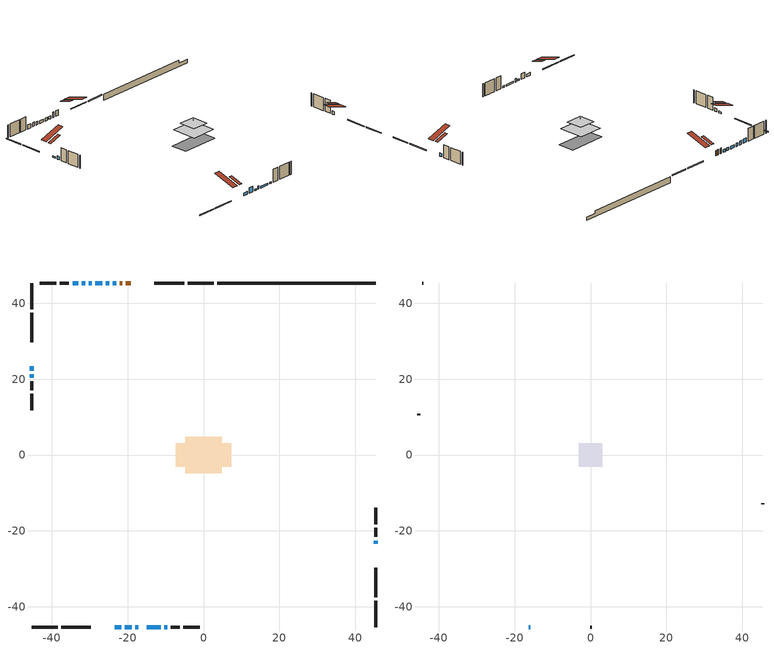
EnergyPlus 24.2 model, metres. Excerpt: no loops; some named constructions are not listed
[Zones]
conditioned space
 floor adiabatic (AdiabaticFloorConstruction): -4.77,-4.77 -4.77,4.77 4.77,4.77 4.77,-4.77 z3.24
 floor foundation (Slab1 construction): -7.31,-3.11 -7.31,3.11 7.31,3.11 7.31,-3.11 z-1.49
 wall outside (RimJoist1 construction): 2.7,45.33 -4.18,45.33 / -45.33,-45.33 -38.45,-45.33 / -45.33,45.33 -45.33,38.45 / 45.33,-45.33 45.33,-38.45 z0.8:1.1
 wall outside (RimJoist2 construction): -5.11,45.33 -12.93,45.33 / -37.52,-45.33 -29.7,-45.33 / -45.33,37.52 -45.33,29.7 / 45.33,-37.52 45.33,-29.7 z0.8:1.1
 wall outside (AdiabaticWallConstruction 1): -19.17,45.33 -20.47,45.33 / -21.39,45.33 -22.04,45.33 z0.8:2.83
 wall outside (AdiabaticWallConstruction): 45.33,-23.45 45.33,-22.54 / -45.33,21.3 -45.33,20.39 / -29.44,45.33 -30.22,45.33 z0.8:2.02; -22.97,45.33 -23.89,45.33 / -23.45,-45.33 -21.62,-45.33 / -26.68,45.33 -28.51,45.33 z0.8:1.82; -24.81,45.33 -25.76,45.33 z0.8:1.87; -20.69,-45.33 -18.86,-45.33 z0.8:2.88; -17.94,-45.33 -17.17,-45.33 / -45.33,23.45 -45.33,22.23 / -14.93,-45.33 -11.27,-45.33 / -10.34,-45.33 -9.58,-45.33 z0.8:1.41; -31.15,45.33 -32.06,45.33 z0.8:2.33; -32.99,45.33 -34.52,45.33 z0.8:2.32
 wall outside (Wall1 construction): -35.45,45.33 -37.87,45.33 / -8.65,-45.33 -6.23,-45.33 / -45.33,19.46 -45.33,17.04 / 45.33,-21.61 45.33,-19.19 z0.8:5.68
 wall outside (Wall2 construction): -38.79,45.33 -43.16,45.33 / -5.3,-45.33 -0.93,-45.33 / -45.33,16.11 -45.33,11.74 / 45.33,-18.26 45.33,-13.89 z0.8:5.68
 wall foundation (FoundationWall1 construction): 3.63,45.33,-1.49 3.63,45.33,0.8 41.16,45.33,0.8 41.16,45.33,-0.23 45.33,45.33,-0.23 45.33,45.33,-1.49
 window (WindowConstruction): 45.33,-23.45 45.33,-22.54 z0.8:2.02
 window (WindowConstruction 6): -22.97,45.33 -23.88,45.33 z0.8:1.81
 window (WindowConstruction 7): -24.81,45.33 -25.75,45.33 z0.8:1.87
 window (WindowConstruction 8): -23.45,-45.33 -21.62,-45.33 z0.8:1.81
 window (WindowConstruction 9): -20.69,-45.33 -18.86,-45.33 z0.8:2.88
 window (WindowConstruction 10): -17.94,-45.33 -17.17,-45.33 z0.8:1.41
 window (WindowConstruction 12): -45.33,23.45 -45.33,22.23 z0.8:1.41
 window (WindowConstruction 13): -14.93,-45.33 -11.27,-45.33 z0.8:1.41
 window (WindowConstruction 1): -26.68,45.33 -28.51,45.33 z0.8:1.81
 window (WindowConstruction 2): -45.33,21.3 -45.33,20.39 z0.8:2.02
 window (WindowConstruction 3): -10.34,-45.33 -9.58,-45.33 z0.8:1.41
 window (WindowConstruction 11): -29.44,45.33 -30.22,45.33 z0.8:2.02
 window (WindowConstruction 4): -31.15,45.33 -32.06,45.33 z0.8:2.32
 window (WindowConstruction 5): -32.99,45.33 -34.52,45.33 z0.8:2.32
 door (Door): -19.18,45.33 -20.47,45.33 z0.8:2.83
 door (Door 1): -21.4,45.33 -22.04,45.33 z0.8:2.83
 ceiling adiabatic (AdiabaticFloorConstruction): 4.77,-4.77 4.77,4.77 -4.77,4.77 -4.77,-4.77 z3.24
 roof outside (Roof4 construction): -18.25,45.33,5.68 -18.25,40.57,7.26 -16.99,40.57,7.26 -16.99,45.33,5.68; -24.38,-45.33,5.68 -24.38,-40.57,7.26 -25.63,-40.57,7.26 -25.63,-45.33,5.68; -45.33,24.38,5.68 -40.57,24.38,7.26 -40.57,25.63,7.26 -45.33,25.63,5.68; 45.33,-24.38,5.68 40.57,-24.38,7.26 40.57,-25.63,7.26 45.33,-25.63,5.68
attic - vented
 floor to conditioned space (Floor1 construction Reversed): -3.15,-3.15 -3.15,3.15 3.15,3.15 3.15,-3.15 z5.68
 floor to conditioned space (Floor2 construction Reversed): -1.74,-1.74 -1.74,1.74 1.74,1.74 1.74,-1.74 z5.68
 floor to conditioned space (Floor3 construction Reversed): -2.35,-2.35 -2.35,2.35 2.35,2.35 2.35,-2.35 z5.68
 wall outside (AdiabaticWallConstruction): -16.25,-45.33 -15.85,-45.33 z0.8:2.02
 wall outside (Wall3 construction): -44.09,45.33 -44.4,45.33 / 0,-45.33 0.3,-45.33 / -45.33,10.81 -45.33,10.51 / 45.33,-12.96 45.33,-12.66 z0.8:5.68
 window (WindowConstruction 14): -16.24,-45.33 -15.86,-45.33 z0.8:2.02
 roof outside (Roof1 construction): -16.07,45.33,5.68 -16.07,36.95,8.47 -13.86,36.95,8.47 -13.86,45.33,5.68; -26.56,-45.33,5.68 -26.56,-36.95,8.47 -28.77,-36.95,8.47 -28.77,-45.33,5.68; -45.33,26.56,5.68 -36.95,26.56,8.47 -36.95,28.77,8.47 -45.33,28.77,5.68; 45.33,-26.56,5.68 36.95,-26.56,8.47 36.95,-28.77,8.47 45.33,-28.77,5.68
[Material] Roughness=Rough; Thermal Absorptance=0.9
Name | Thickness {m} | Conductivity {W/m-K} | Density {kg/m3} | Specific Heat {J/kg-K} | Solar Absorptance | Visible Absorptance
ceiling loosefill ins | 0.0846667 | 0.0480833 | 16.02 | 1046.75 | 0.7 | 0.7
ceiling stud and cavity | 0.1397 | 0.0932282 | 65.682 | 1177.47 | 0.7 | 0.7
ceiling stud and cavity 1 | 0.1397 | 0.0940014 | 65.682 | 1177.47 | 0.7 | 0.7
ceiling stud and cavity 2 | 0.1397 | 0.0983112 | 65.682 | 1177.47 | 0.7 | 0.7
gypsum board | 0.0127 | 0.160291 | 801 | 837.4 | 0.6 | 0.6
[Construction]
Floor1 construction: ceiling loosefill ins, ceiling stud and cavity, gypsum board
Floor2 construction: ceiling loosefill ins, ceiling stud and cavity 1, gypsum board
Floor3 construction: ceiling loosefill ins, ceiling stud and cavity 2, gypsum board
[EnergyManagementSystem:OutputVariable] Type of Data in Variable=Summed; Update Frequency=ZoneTimestep
Name | EMS Variable | EMS Program or Subroutine | Units
loads_htg_doors_annual_outvar; Energy Management System Output Variable 10 | loads_htg_doors | component_loads_program | J
loads_htg_windows_conduction_annual_outvar; Energy Management System Output Variable 11 | loads_htg_windows_conduction | component_loads_program | J
loads_htg_windows_solar_annual_outvar; Energy Management System Output Variable 12 | loads_htg_windows_solar | component_loads_program | J
loads_htg_skylights_conduction_annual_outvar; Energy Management System Output Variable 13 | loads_htg_skylights_conduction | component_loads_program | J
loads_htg_skylights_solar_annual_outvar; Energy Management System Output Variable 14 | loads_htg_skylights_solar | component_loads_program | J
loads_htg_floors_annual_outvar; Energy Management System Output Variable 15 | loads_htg_floors | component_loads_program | J
loads_htg_slabs_annual_outvar; Energy Management System Output Variable 16 | loads_htg_slabs | component_loads_program | J
loads_htg_internal_mass_annual_outvar; Energy Management System Output Variable 17 | loads_htg_internal_mass | component_loads_program | J
loads_htg_infil_annual_outvar; Energy Management System Output Variable 18 | loads_htg_infil | component_loads_program | J
loads_htg_natvent_annual_outvar; Energy Management System Output Variable 19 | loads_htg_natvent | component_loads_program | J
loads_htg_mechvent_annual_outvar; Energy Management System Output Variable 20 | loads_htg_mechvent | component_loads_program | J
loads_htg_whf_annual_outvar; Energy Management System Output Variable 21 | loads_htg_whf | component_loads_program | J
loads_htg_ducts_annual_outvar; Energy Management System Output Variable 22 | loads_htg_ducts | component_loads_program | J
loads_htg_intgains_annual_outvar; Energy Management System Output Variable 23 | loads_htg_intgains | component_loads_program | J
loads_htg_lighting_annual_outvar; Energy Management System Output Variable 24 | loads_htg_lighting | component_loads_program | J
loads_clg_roofs_annual_outvar; Energy Management System Output Variable 25 | loads_clg_roofs | component_loads_program | J
loads_clg_ceilings_annual_outvar; Energy Management System Output Variable 26 | loads_clg_ceilings | component_loads_program | J
loads_clg_walls_annual_outvar; Energy Management System Output Variable 27 | loads_clg_walls | component_loads_program | J
loads_clg_rim_joists_annual_outvar; Energy Management System Output Variable 28 | loads_clg_rim_joists | component_loads_program | J
loads_clg_foundation_walls_annual_outvar; Energy Management System Output Variable 29 | loads_clg_foundation_walls | component_loads_program | J
loads_clg_doors_annual_outvar; Energy Management System Output Variable 30 | loads_clg_doors | component_loads_program | J
loads_clg_windows_conduction_annual_outvar; Energy Management System Output Variable 31 | loads_clg_windows_conduction | component_loads_program | J
loads_clg_windows_solar_annual_outvar; Energy Management System Output Variable 32 | loads_clg_windows_solar | component_loads_program | J
loads_clg_skylights_conduction_annual_outvar; Energy Management System Output Variable 33 | loads_clg_skylights_conduction | component_loads_program | J
loads_clg_skylights_solar_annual_outvar; Energy Management System Output Variable 34 | loads_clg_skylights_solar | component_loads_program | J
loads_clg_floors_annual_outvar; Energy Management System Output Variable 35 | loads_clg_floors | component_loads_program | J
loads_clg_slabs_annual_outvar; Energy Management System Output Variable 36 | loads_clg_slabs | component_loads_program | J
loads_clg_internal_mass_annual_outvar; Energy Management System Output Variable 37 | loads_clg_internal_mass | component_loads_program | J
loads_clg_infil_annual_outvar; Energy Management System Output Variable 38 | loads_clg_infil | component_loads_program | J
loads_clg_natvent_annual_outvar; Energy Management System Output Variable 39 | loads_clg_natvent | component_loads_program | J
loads_clg_mechvent_annual_outvar; Energy Management System Output Variable 40 | loads_clg_mechvent | component_loads_program | J
loads_clg_whf_annual_outvar; Energy Management System Output Variable 41 | loads_clg_whf | component_loads_program | J
loads_clg_ducts_annual_outvar; Energy Management System Output Variable 42 | loads_clg_ducts | component_loads_program | J
loads_clg_intgains_annual_outvar; Energy Management System Output Variable 43 | loads_clg_intgains | component_loads_program | J
loads_clg_lighting_annual_outvar; Energy Management System Output Variable 44 | loads_clg_lighting | component_loads_program | J
loads_htg_tot_annual_outvar; Energy Management System Output Variable 1; Energy Management System Output Variable 45 | loads_htg_tot | total_loads_program | J
loads_clg_tot_annual_outvar; Energy Management System Output Variable 2; Energy Management System Output Variable 46 | loads_clg_tot | total_loads_program | J
Energy Management System Output Variable 3 | htg_unmet_hours | unmet_hours_program | hr
Energy Management System Output Variable 4 | clg_unmet_hours | unmet_hours_program | hr
Energy Management System Output Variable 5 | loads_htg_roofs | component_loads_program | J
Energy Management System Output Variable 6 | loads_htg_ceilings | component_loads_program | J
Energy Management System Output Variable 7 | loads_htg_walls | component_loads_program | J
Energy Management System Output Variable 8 | loads_htg_rim_joists | component_loads_program | J
Energy Management System Output Variable 9 | loads_htg_foundation_walls | component_loads_program | J
[Schedule:Day:Interval]
interior lighting schedule day: No, 01:00, 0.108182, 04:00, 0.0901515, 05:00, 0.0991667, 06:00, 0.162273, 07:00, 0.270455, 08:00, 0.342576, 10:00, 0.369621, 11:00, 0.351591, 12:00, 0.333561, 13:00, 0.324545, 14:00, 0.31553, 15:00, 0.333561, 16:00, 0.369621, 17:00, 0.450758, 18:00, 0.585985, 19:00, 0.775303, 20:00, 0.955606, 21:00, 0.991667, 22:00, 0.712197, 23:00, 0.360606, 24:00, 0.162273
interior lighting schedule day 1: No, 01:00, 0.100909, 04:00, 0.0840909, 05:00, 0.0925, 06:00, 0.151364, 07:00, 0.252273, 08:00, 0.319545, 10:00, 0.344773, 11:00, 0.327955, 12:00, 0.311136, 13:00, 0.302727, 14:00, 0.294318, 15:00, 0.311136, 16:00, 0.344773, 17:00, 0.420455, 18:00, 0.546591, 19:00, 0.723182, 20:00, 0.891364, 21:00, 0.925, 22:00, 0.664318, 23:00, 0.336364, 24:00, 0.151364
interior lighting schedule day 2: No, 01:00, 0.0927273, 04:00, 0.0772727, 05:00, 0.085, 06:00, 0.139091, 07:00, 0.231818, 08:00, 0.293636, 10:00, 0.316818, 11:00, 0.301364, 12:00, 0.285909, 13:00, 0.278182, 14:00, 0.270455, 15:00, 0.285909, 16:00, 0.316818, 17:00, 0.386364, 18:00, 0.502273, 19:00, 0.664545, 20:00, 0.819091, 21:00, 0.85, 22:00, 0.610455, 23:00, 0.309091, 24:00, 0.139091
interior lighting schedule day 3: No, 01:00, 0.0845455, 04:00, 0.0704545, 05:00, 0.0775, 06:00, 0.126818, 07:00, 0.211364, 08:00, 0.267727, 10:00, 0.288864, 11:00, 0.274773, 12:00, 0.260682, 13:00, 0.253636, 14:00, 0.246591, 15:00, 0.260682, 16:00, 0.288864, 17:00, 0.352273, 18:00, 0.457955, 19:00, 0.605909, 20:00, 0.746818, 21:00, 0.775, 22:00, 0.556591, 23:00, 0.281818, 24:00, 0.126818
interior lighting schedule day 4: No, 01:00, 0.0763636, 04:00, 0.0636364, 05:00, 0.07, 06:00, 0.114545, 07:00, 0.190909, 08:00, 0.241818, 10:00, 0.260909, 11:00, 0.248182, 12:00, 0.235455, 13:00, 0.229091, 14:00, 0.222727, 15:00, 0.235455, 16:00, 0.260909, 17:00, 0.318182, 18:00, 0.413636, 19:00, 0.547273, 20:00, 0.674545, 21:00, 0.7, 22:00, 0.502727, 23:00, 0.254545, 24:00, 0.114545
interior lighting schedule day 5: No, 01:00, 0.0727273, 04:00, 0.0606061, 05:00, 0.0666667, 06:00, 0.109091, 07:00, 0.181818, 08:00, 0.230303, 10:00, 0.248485, 11:00, 0.236364, 12:00, 0.224242, 13:00, 0.218182, 14:00, 0.212121, 15:00, 0.224242, 16:00, 0.248485, 17:00, 0.30303, 18:00, 0.393939, 19:00, 0.521212, 20:00, 0.642424, 21:00, 0.666667, 22:00, 0.478788, 23:00, 0.242424, 24:00, 0.109091
interior lighting schedule day 6: No, 01:00, 0.0745455, 04:00, 0.0621212, 05:00, 0.0683333, 06:00, 0.111818, 07:00, 0.186364, 08:00, 0.236061, 10:00, 0.254697, 11:00, 0.242273, 12:00, 0.229848, 13:00, 0.223636, 14:00, 0.217424, 15:00, 0.229848, 16:00, 0.254697, 17:00, 0.310606, 18:00, 0.403788, 19:00, 0.534242, 20:00, 0.658485, 21:00, 0.683333, 22:00, 0.490758, 23:00, 0.248485, 24:00, 0.111818
interior lighting schedule day 7: No, 01:00, 0.08, 04:00, 0.0666667, 05:00, 0.0733333, 06:00, 0.12, 07:00, 0.2, 08:00, 0.253333, 10:00, 0.273333, 11:00, 0.26, 12:00, 0.246667, 13:00, 0.24, 14:00, 0.233333, 15:00, 0.246667, 16:00, 0.273333, 17:00, 0.333333, 18:00, 0.433333, 19:00, 0.573333, 20:00, 0.706667, 21:00, 0.733333, 22:00, 0.526667, 23:00, 0.266667, 24:00, 0.12
interior lighting schedule day 8: No, 01:00, 0.0890909, 04:00, 0.0742424, 05:00, 0.0816667, 06:00, 0.133636, 07:00, 0.222727, 08:00, 0.282121, 10:00, 0.304394, 11:00, 0.289545, 12:00, 0.274697, 13:00, 0.267273, 14:00, 0.259848, 15:00, 0.274697, 16:00, 0.304394, 17:00, 0.371212, 18:00, 0.482576, 19:00, 0.638485, 20:00, 0.78697, 21:00, 0.816667, 22:00, 0.586515, 23:00, 0.29697, 24:00, 0.133636
interior lighting schedule day 9: No, 01:00, 0.0972727, 04:00, 0.0810606, 05:00, 0.0891667, 06:00, 0.145909, 07:00, 0.243182, 08:00, 0.30803, 10:00, 0.332348, 11:00, 0.316136, 12:00, 0.299924, 13:00, 0.291818, 14:00, 0.283712, 15:00, 0.299924, 16:00, 0.332348, 17:00, 0.405303, 18:00, 0.526894, 19:00, 0.697121, 20:00, 0.859242, 21:00, 0.891667, 22:00, 0.640379, 23:00, 0.324242, 24:00, 0.145909
interior lighting schedule day 10: No, 01:00, 0.105455, 04:00, 0.0878788, 05:00, 0.0966667, 06:00, 0.158182, 07:00, 0.263636, 08:00, 0.333939, 10:00, 0.360303, 11:00, 0.342727, 12:00, 0.325152, 13:00, 0.316364, 14:00, 0.307576, 15:00, 0.325152, 16:00, 0.360303, 17:00, 0.439394, 18:00, 0.571212, 19:00, 0.755758, 20:00, 0.931515, 21:00, 0.966667, 22:00, 0.694242, 23:00, 0.351515, 24:00, 0.158182
interior lighting schedule day 11: No, 01:00, 0.109091, 04:00, 0.0909091, 05:00, 0.1, 06:00, 0.163636, 07:00, 0.272727, 08:00, 0.345455, 10:00, 0.372727, 11:00, 0.354545, 12:00, 0.336364, 13:00, 0.327273, 14:00, 0.318182, 15:00, 0.336364, 16:00, 0.372727, 17:00, 0.454545, 18:00, 0.590909, 19:00, 0.781818, 20:00, 0.963636, 21:00, 1, 22:00, 0.718182, 23:00, 0.363636, 24:00, 0.163636
interior lighting schedule default day; occupants schedule default day; clothes dryer schedule default day; cooking range schedule default day; mech vent bath fan 0 schedule default day; mech vent bath fan 1 schedule default day; mech vent range fan 0 schedule default day; misc plug loads schedule default day; general water use schedule default day; heating setpoint default day; cooling setpoint default day; clothes dryer exhaust 0 schedule default day; cooling season schedule day; cooling season schedule day 2; cooling season schedule default day; exterior lighting schedule default day; natural vent schedule default day: No, 24:00, 0
occupants schedule day: No, 05:00, 0.426829, 06:00, 0.719512, 07:00, 1, 08:00, 0.670732, 09:00, 0.329268, 14:00, 0.170732, 15:00, 0.231707, 16:00, 0.329268, 17:00, 0.5, 18:00, 0.670732, 19:00, 0.829268, 21:00, 1, 22:00, 0.853659, 23:00, 0.646341, 24:00, 0.426829
clothes dryer schedule day; clothes dryer exhaust 0 schedule day: No, 01:00, 0.123457, 02:00, 0.0740741, 03:00, 0.0493827, 04:00, 0.0246914, 05:00, 0.0493827, 06:00, 0.0740741, 07:00, 0.197531, 08:00, 0.395062, 09:00, 0.592593, 10:00, 0.839506, 11:00, 0.962963, 12:00, 1, 13:00, 0.91358, 14:00, 0.82716, 15:00, 0.716049, 16:00, 0.753086, 17:00, 0.679012, 18:00, 0.666667, 20:00, 0.62963, 21:00, 0.641975, 22:00, 0.666667, 23:00, 0.54321, 24:00, 0.296296
cooking range schedule day: No, 05:00, 0.0597015, 06:00, 0.11194, 07:00, 0.171642, 08:00, 0.291045, 11:00, 0.343284, 12:00, 0.402985, 13:00, 0.462687, 14:00, 0.343284, 15:00, 0.291045, 16:00, 0.402985, 17:00, 0.567164, 18:00, 1, 19:00, 0.850746, 20:00, 0.432836, 21:00, 0.291045, 22:00, 0.231343, 23:00, 0.171642, 24:00, 0.11194
mech vent bath fan 0 schedule day; mech vent bath fan 1 schedule day: No, 07:00, 0, 08:00, 1, 09:00, 0.2, 24:00, 0
mech vent range fan 0 schedule day: No, 18:00, 0, 19:00, 1, 20:00, 0.2, 24:00, 0
misc plug loads schedule day: No, 06:00, 0.705882, 07:00, 0.745098, 08:00, 0.803922, 15:00, 0.823529, 16:00, 0.862745, 17:00, 0.921569, 18:00, 0.980392, 19:00, 1, 20:00, 0.980392, 21:00, 0.941176, 22:00, 0.862745, 23:00, 0.784314, 24:00, 0.72549
general water use schedule day: No, 01:00, 0.315068, 03:00, 0.287671, 04:00, 0.342466, 05:00, 0.369863, 06:00, 0.520548, 07:00, 0.60274, 08:00, 0.534247, 10:00, 0.506849, 11:00, 0.465753, 14:00, 0.479452, 15:00, 0.534247, 16:00, 0.589041, 17:00, 0.69863, 18:00, 0.876712, 19:00, 0.890411, 20:00, 0.986301, 21:00, 1, 22:00, 0.863014, 23:00, 0.616438, 24:00, 0.465753
heating setpoint day: No, 07:00, 18, 23:00, 21, 24:00, 18
cooling setpoint day: No, 24:00, 25
cooling season schedule day 1: No, 24:00, 1
exterior lighting schedule day: No, 01:00, 0.566667, 03:00, 0.524167, 05:00, 0.495833, 06:00, 0.5525, 07:00, 0.623333, 08:00, 0.580833, 09:00, 0.439167, 10:00, 0.354167, 12:00, 0.34, 13:00, 0.354167, 14:00, 0.396667, 15:00, 0.425, 16:00, 0.495833, 17:00, 0.623333, 18:00, 0.793333, 19:00, 0.906667, 20:00, 0.963333, 21:00, 0.991667, 22:00, 0.920833, 23:00, 0.793333, 24:00, 0.665833
exterior lighting schedule day 1: No, 01:00, 0.528571, 03:00, 0.488929, 05:00, 0.4625, 06:00, 0.515357, 07:00, 0.581429, 08:00, 0.541786, 09:00, 0.409643, 10:00, 0.330357, 12:00, 0.317143, 13:00, 0.330357, 14:00, 0.37, 15:00, 0.396429, 16:00, 0.4625, 17:00, 0.581429, 18:00, 0.74, 19:00, 0.845714, 20:00, 0.898571, 21:00, 0.925, 22:00, 0.858929, 23:00, 0.74, 24:00, 0.621071
exterior lighting schedule day 10: No, 01:00, 0.552381, 03:00, 0.510952, 05:00, 0.483333, 06:00, 0.538571, 07:00, 0.607619, 08:00, 0.56619, 09:00, 0.428095, 10:00, 0.345238, 12:00, 0.331429, 13:00, 0.345238, 14:00, 0.386667, 15:00, 0.414286, 16:00, 0.483333, 17:00, 0.607619, 18:00, 0.773333, 19:00, 0.88381, 20:00, 0.939048, 21:00, 0.966667, 22:00, 0.897619, 23:00, 0.773333, 24:00, 0.649048
exterior lighting schedule day 11: No, 01:00, 0.571429, 03:00, 0.528571, 05:00, 0.5, 06:00, 0.557143, 07:00, 0.628571, 08:00, 0.585714, 09:00, 0.442857, 10:00, 0.357143, 12:00, 0.342857, 13:00, 0.357143, 14:00, 0.4, 15:00, 0.428571, 16:00, 0.5, 17:00, 0.628571, 18:00, 0.8, 19:00, 0.914286, 20:00, 0.971429, 21:00, 1, 22:00, 0.928571, 23:00, 0.8, 24:00, 0.671429
exterior lighting schedule day 2: No, 01:00, 0.485714, 03:00, 0.449286, 05:00, 0.425, 06:00, 0.473571, 07:00, 0.534286, 08:00, 0.497857, 09:00, 0.376429, 10:00, 0.303571, 12:00, 0.291429, 13:00, 0.303571, 14:00, 0.34, 15:00, 0.364286, 16:00, 0.425, 17:00, 0.534286, 18:00, 0.68, 19:00, 0.777143, 20:00, 0.825714, 21:00, 0.85, 22:00, 0.789286, 23:00, 0.68, 24:00, 0.570714
exterior lighting schedule day 3: No, 01:00, 0.442857, 03:00, 0.409643, 05:00, 0.3875, 06:00, 0.431786, 07:00, 0.487143, 08:00, 0.453929, 09:00, 0.343214, 10:00, 0.276786, 12:00, 0.265714, 13:00, 0.276786, 14:00, 0.31, 15:00, 0.332143, 16:00, 0.3875, 17:00, 0.487143, 18:00, 0.62, 19:00, 0.708571, 20:00, 0.752857, 21:00, 0.775, 22:00, 0.719643, 23:00, 0.62, 24:00, 0.520357
exterior lighting schedule day 4: No, 01:00, 0.4, 03:00, 0.37, 05:00, 0.35, 06:00, 0.39, 07:00, 0.44, 08:00, 0.41, 09:00, 0.31, 10:00, 0.25, 12:00, 0.24, 13:00, 0.25, 14:00, 0.28, 15:00, 0.3, 16:00, 0.35, 17:00, 0.44, 18:00, 0.56, 19:00, 0.64, 20:00, 0.68, 21:00, 0.7, 22:00, 0.65, 23:00, 0.56, 24:00, 0.47
exterior lighting schedule day 5: No, 01:00, 0.380952, 03:00, 0.352381, 05:00, 0.333333, 06:00, 0.371429, 07:00, 0.419048, 08:00, 0.390476, 09:00, 0.295238, 10:00, 0.238095, 12:00, 0.228571, 13:00, 0.238095, 14:00, 0.266667, 15:00, 0.285714, 16:00, 0.333333, 17:00, 0.419048, 18:00, 0.533333, 19:00, 0.609524, 20:00, 0.647619, 21:00, 0.666667, 22:00, 0.619048, 23:00, 0.533333, 24:00, 0.447619
exterior lighting schedule day 6: No, 01:00, 0.390476, 03:00, 0.36119, 05:00, 0.341667, 06:00, 0.380714, 07:00, 0.429524, 08:00, 0.400238, 09:00, 0.302619, 10:00, 0.244048, 12:00, 0.234286, 13:00, 0.244048, 14:00, 0.273333, 15:00, 0.292857, 16:00, 0.341667, 17:00, 0.429524, 18:00, 0.546667, 19:00, 0.624762, 20:00, 0.66381, 21:00, 0.683333, 22:00, 0.634524, 23:00, 0.546667, 24:00, 0.45881
exterior lighting schedule day 7: No, 01:00, 0.419048, 03:00, 0.387619, 05:00, 0.366667, 06:00, 0.408571, 07:00, 0.460952, 08:00, 0.429524, 09:00, 0.324762, 10:00, 0.261905, 12:00, 0.251429, 13:00, 0.261905, 14:00, 0.293333, 15:00, 0.314286, 16:00, 0.366667, 17:00, 0.460952, 18:00, 0.586667, 19:00, 0.670476, 20:00, 0.712381, 21:00, 0.733333, 22:00, 0.680952, 23:00, 0.586667, 24:00, 0.492381
exterior lighting schedule day 8: No, 01:00, 0.466667, 03:00, 0.431667, 05:00, 0.408333, 06:00, 0.455, 07:00, 0.513333, 08:00, 0.478333, 09:00, 0.361667, 10:00, 0.291667, 12:00, 0.28, 13:00, 0.291667, 14:00, 0.326667, 15:00, 0.35, 16:00, 0.408333, 17:00, 0.513333, 18:00, 0.653333, 19:00, 0.746667, 20:00, 0.793333, 21:00, 0.816667, 22:00, 0.758333, 23:00, 0.653333, 24:00, 0.548333
exterior lighting schedule day 9: No, 01:00, 0.509524, 03:00, 0.47131, 05:00, 0.445833, 06:00, 0.496786, 07:00, 0.560476, 08:00, 0.522262, 09:00, 0.394881, 10:00, 0.318452, 12:00, 0.305714, 13:00, 0.318452, 14:00, 0.356667, 15:00, 0.382143, 16:00, 0.445833, 17:00, 0.560476, 18:00, 0.713333, 19:00, 0.815238, 20:00, 0.86619, 21:00, 0.891667, 22:00, 0.827976, 23:00, 0.713333, 24:00, 0.59869
[Schedule:Week:Daily]
heating setpoint Week Rule - Jan1-Dec31: heating setpoint day, heating setpoint day, heating setpoint day, heating setpoint day, heating setpoint day, heating setpoint day, heating setpoint day, heating setpoint default day, heating setpoint default day, heating setpoint default day, heating setpoint default day, heating setpoint default day
cooling setpoint Week Rule - Jan1-Dec31: cooling setpoint day, cooling setpoint day, cooling setpoint day, cooling setpoint day, cooling setpoint day, cooling setpoint day, cooling setpoint day, cooling setpoint default day, cooling setpoint default day, cooling setpoint default day, cooling setpoint default day, cooling setpoint default day
clothes dryer exhaust 0 schedule Week Rule - Jan1-Dec31: clothes dryer exhaust 0 schedule day, clothes dryer exhaust 0 schedule day, clothes dryer exhaust 0 schedule day, clothes dryer exhaust 0 schedule day, clothes dryer exhaust 0 schedule day, clothes dryer exhaust 0 schedule day, clothes dryer exhaust 0 schedule day, clothes dryer exhaust 0 schedule default day, clothes dryer exhaust 0 schedule default day, clothes dryer exhaust 0 schedule default day, clothes dryer exhaust 0 schedule default day, clothes dryer exhaust 0 schedule default day
cooling season schedule Week Rule - Jan1-May26: cooling season schedule day, cooling season schedule day, cooling season schedule day, cooling season schedule day, cooling season schedule day, cooling season schedule day, cooling season schedule day, cooling season schedule default day, cooling season schedule default day, cooling season schedule default day, cooling season schedule default day, cooling season schedule default day
cooling season schedule Week Rule - May27-Jun2: cooling season schedule day, cooling season schedule day, cooling season schedule day, cooling season schedule day, cooling season schedule day, cooling season schedule day 1, cooling season schedule day 1, cooling season schedule default day, cooling season schedule default day, cooling season schedule default day, cooling season schedule default day, cooling season schedule default day
cooling season schedule Week Rule - Jun3-Aug25: cooling season schedule day 1, cooling season schedule day 1, cooling season schedule day 1, cooling season schedule day 1, cooling season schedule day 1, cooling season schedule day 1, cooling season schedule day 1, cooling season schedule default day, cooling season schedule default day, cooling season schedule default day, cooling season schedule default day, cooling season schedule default day
cooling season schedule Week Rule - Aug26-Sep1: cooling season schedule day 1, cooling season schedule day 1, cooling season schedule day 1, cooling season schedule day 1, cooling season schedule day 1, cooling season schedule day 1, cooling season schedule day 2, cooling season schedule default day, cooling season schedule default day, cooling season schedule default day, cooling season schedule default day, cooling season schedule default day
cooling season schedule Week Rule - Sep2-Dec31: cooling season schedule day 2, cooling season schedule day 2, cooling season schedule day 2, cooling season schedule day 2, cooling season schedule day 2, cooling season schedule day 2, cooling season schedule day 2, cooling season schedule default day, cooling season schedule default day, cooling season schedule default day, cooling season schedule default day, cooling season schedule default day
exterior lighting schedule Week Rule - Apr29-May5: exterior lighting schedule day 3, exterior lighting schedule day 3, exterior lighting schedule day 4, exterior lighting schedule day 4, exterior lighting schedule day 4, exterior lighting schedule day 4, exterior lighting schedule day 4, exterior lighting schedule default day, exterior lighting schedule default day, exterior lighting schedule default day, exterior lighting schedule default day, exterior lighting schedule default day
exterior lighting schedule Week Rule - May6-May26: exterior lighting schedule day 4, exterior lighting schedule day 4, exterior lighting schedule day 4, exterior lighting schedule day 4, exterior lighting schedule day 4, exterior lighting schedule day 4, exterior lighting schedule day 4, exterior lighting schedule default day, exterior lighting schedule default day, exterior lighting schedule default day, exterior lighting schedule default day, exterior lighting schedule default day
exterior lighting schedule Week Rule - May27-Jun2: exterior lighting schedule day 4, exterior lighting schedule day 4, exterior lighting schedule day 4, exterior lighting schedule day 4, exterior lighting schedule day 4, exterior lighting schedule day 5, exterior lighting schedule day 5, exterior lighting schedule default day, exterior lighting schedule default day, exterior lighting schedule default day, exterior lighting schedule default day, exterior lighting schedule default day
exterior lighting schedule Week Rule - Jun3-Jun30: exterior lighting schedule day 5, exterior lighting schedule day 5, exterior lighting schedule day 5, exterior lighting schedule day 5, exterior lighting schedule day 5, exterior lighting schedule day 5, exterior lighting schedule day 5, exterior lighting schedule default day, exterior lighting schedule default day, exterior lighting schedule default day, exterior lighting schedule default day, exterior lighting schedule default day
exterior lighting schedule Week Rule - Jul1-Jul28: exterior lighting schedule day 6, exterior lighting schedule day 6, exterior lighting schedule day 6, exterior lighting schedule day 6, exterior lighting schedule day 6, exterior lighting schedule day 6, exterior lighting schedule day 6, exterior lighting schedule default day, exterior lighting schedule default day, exterior lighting schedule default day, exterior lighting schedule default day, exterior lighting schedule default day
exterior lighting schedule Week Rule - Jul29-Aug4: exterior lighting schedule day 6, exterior lighting schedule day 6, exterior lighting schedule day 6, exterior lighting schedule day 7, exterior lighting schedule day 7, exterior lighting schedule day 7, exterior lighting schedule day 7, exterior lighting schedule default day, exterior lighting schedule default day, exterior lighting schedule default day, exterior lighting schedule default day, exterior lighting schedule default day
exterior lighting schedule Week Rule - Aug5-Aug25: exterior lighting schedule day 7, exterior lighting schedule day 7, exterior lighting schedule day 7, exterior lighting schedule day 7, exterior lighting schedule day 7, exterior lighting schedule day 7, exterior lighting schedule day 7, exterior lighting schedule default day, exterior lighting schedule default day, exterior lighting schedule default day, exterior lighting schedule default day, exterior lighting schedule default day
exterior lighting schedule Week Rule - Aug26-Sep1: exterior lighting schedule day 7, exterior lighting schedule day 7, exterior lighting schedule day 7, exterior lighting schedule day 7, exterior lighting schedule day 7, exterior lighting schedule day 7, exterior lighting schedule day 8, exterior lighting schedule default day, exterior lighting schedule default day, exterior lighting schedule default day, exterior lighting schedule default day, exterior lighting schedule default day
exterior lighting schedule Week Rule - Sep2-Sep29: exterior lighting schedule day 8, exterior lighting schedule day 8, exterior lighting schedule day 8, exterior lighting schedule day 8, exterior lighting schedule day 8, exterior lighting schedule day 8, exterior lighting schedule day 8, exterior lighting schedule default day, exterior lighting schedule default day, exterior lighting schedule default day, exterior lighting schedule default day, exterior lighting schedule default day
exterior lighting schedule Week Rule - Sep30-Oct6: exterior lighting schedule day 8, exterior lighting schedule day 9, exterior lighting schedule day 9, exterior lighting schedule day 9, exterior lighting schedule day 9, exterior lighting schedule day 9, exterior lighting schedule day 9, exterior lighting schedule default day, exterior lighting schedule default day, exterior lighting schedule default day, exterior lighting schedule default day, exterior lighting schedule default day
exterior lighting schedule Week Rule - Oct7-Oct27: exterior lighting schedule day 9, exterior lighting schedule day 9, exterior lighting schedule day 9, exterior lighting schedule day 9, exterior lighting schedule day 9, exterior lighting schedule day 9, exterior lighting schedule day 9, exterior lighting schedule default day, exterior lighting schedule default day, exterior lighting schedule default day, exterior lighting schedule default day, exterior lighting schedule default day
exterior lighting schedule Week Rule - Oct28-Nov3: exterior lighting schedule day 9, exterior lighting schedule day 9, exterior lighting schedule day 9, exterior lighting schedule day 9, exterior lighting schedule day 10, exterior lighting schedule day 10, exterior lighting schedule day 10, exterior lighting schedule default day, exterior lighting schedule default day, exterior lighting schedule default day, exterior lighting schedule default day, exterior lighting schedule default day
exterior lighting schedule Week Rule - Nov4-Nov24: exterior lighting schedule day 10, exterior lighting schedule day 10, exterior lighting schedule day 10, exterior lighting schedule day 10, exterior lighting schedule day 10, exterior lighting schedule day 10, exterior lighting schedule day 10, exterior lighting schedule default day, exterior lighting schedule default day, exterior lighting schedule default day, exterior lighting schedule default day, exterior lighting schedule default day
exterior lighting schedule Week Rule - Nov25-Dec1: exterior lighting schedule day 10, exterior lighting schedule day 10, exterior lighting schedule day 10, exterior lighting schedule day 10, exterior lighting schedule day 10, exterior lighting schedule day 10, exterior lighting schedule day 11, exterior lighting schedule default day, exterior lighting schedule default day, exterior lighting schedule default day, exterior lighting schedule default day, exterior lighting schedule default day
exterior lighting schedule Week Rule - Dec2-Dec31: exterior lighting schedule day 11, exterior lighting schedule day 11, exterior lighting schedule day 11, exterior lighting schedule day 11, exterior lighting schedule day 11, exterior lighting schedule day 11, exterior lighting schedule day 11, exterior lighting schedule default day, exterior lighting schedule default day, exterior lighting schedule default day, exterior lighting schedule default day, exterior lighting schedule default day
natural vent schedule Week Rule - Jan1-Dec31: natural vent schedule default day, natural vent schedule default day, natural vent schedule default day, natural vent schedule default day, natural vent schedule default day, natural vent schedule default day, natural vent schedule default day, natural vent schedule default day, natural vent schedule default day, natural vent schedule default day, natural vent schedule default day, natural vent schedule default day
[Schedule:Year]
heating setpoint: heating setpoint Week Rule - Jan1-Dec31, 1, 1, 12, 31
cooling setpoint: cooling setpoint Week Rule - Jan1-Dec31, 1, 1, 12, 31
clothes dryer exhaust 0 schedule: clothes dryer exhaust 0 schedule Week Rule - Jan1-Dec31, 1, 1, 12, 31
cooling season schedule: cooling season schedule Week Rule - Jan1-May26, 1, 1, 5, 26, cooling season schedule Week Rule - May27-Jun2, 5, 27, 6, 2, cooling season schedule Week Rule - Jun3-Aug25, 6, 3, 8, 25, cooling season schedule Week Rule - Aug26-Sep1, 8, 26, 9, 1, cooling season schedule Week Rule - Sep2-Dec31, 9, 2, 12, 31
natural vent schedule: natural vent schedule Week Rule - Jan1-Dec31, 1, 1, 12, 31
